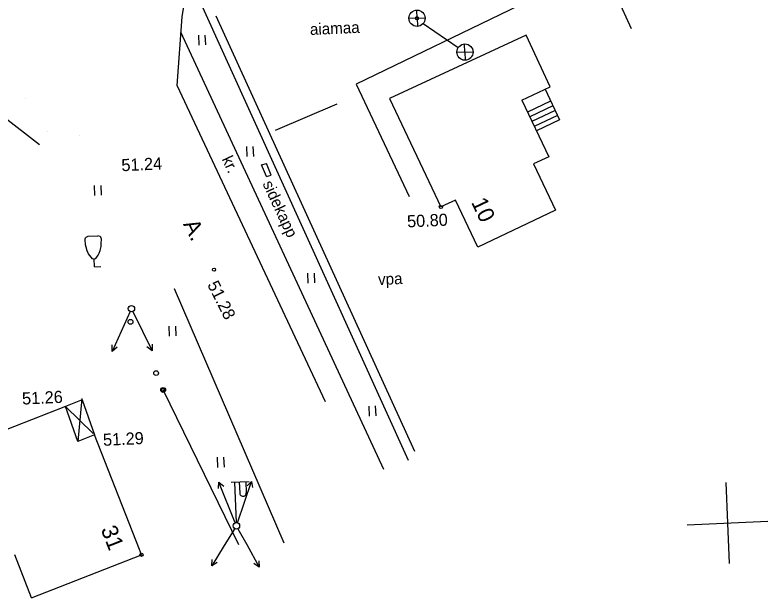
# Model space of a CAD drawing. Extents: x 641454 to 641835, y 6455113 to 6455453.
# Drawn here: x 641780.49 to 641826.96, y 6455225.98 to 6455261.93 of the extents above; entities that cross this region are included whole.
import ezdxf

# ---------------------------------------------------------------- set-up
doc = ezdxf.new("R2010")
doc.units = 0
for name, color, linetype in [('Level 1', 7, 'Continuous'), ('Level 10', 7, 'Continuous'), ('Level 11', 7, 'Continuous'), ('Level 12', 7, 'Continuous'), ('Level 14', 7, 'Continuous'), ('Level 2', 7, 'Continuous'), ('Level 28', 7, 'Continuous'), ('Level 30', 7, 'Continuous'), ('Level 31', 7, 'Continuous'), ('Level 4', 7, 'Continuous'), ('Level 41', 7, 'Continuous'), ('Level 47', 7, 'Continuous'), ('Level 54', 7, 'Continuous'), ('Level 57', 7, 'Continuous'), ('Level 59', 7, 'Continuous'), ('Level 61', 7, 'Continuous'), ('Level 7', 7, 'Continuous')]:
    doc.layers.add(name, color=color, linetype=linetype)

# ---------------------------------------------------------------- blocks, each defined once
blk = doc.blocks.new('K_AIPN')
at = {"layer": 'Level 28'}
blk.add_circle((0, 0), 148, dxfattribs=at)
blk = doc.blocks.new('KVPOST')
at = {"layer": 'Level 11'}
for p, q in [((-200, 2700), (900, 2700)), ((0, 2700), (0, 200)), ((300, 2700), (300, 2000)), ((700, 2700), (700, 2000))]:
    blk.add_line(p, q, dxfattribs=at)
blk.add_circle((0, 0), 200, dxfattribs=at)
blk.add_arc((500, 2000), 200, 179.9393, 0.0607, dxfattribs=at)
blk = doc.blocks.new('KMNOLO')
at = {"layer": 'Level 12'}
for p, q in [((200, 0), (2900, 0)), ((2553.76, 176.18), (2900, 0)), ((2900, 0), (2553.76, -186.54))]:
    blk.add_line(p, q, dxfattribs=at)
blk.add_circle((0, 0), 200, dxfattribs=at)

msp = doc.modelspace()

# ---------------------------------------------------------------- linework, layer by layer
at = {"layer": 'Level 1'}
for p, q in [((641818.543, 6455261.074), (641817.531, 6455263.269)), ((641812.03, 6455260.685), (641812.03, 6455260.685)), ((641813.507, 6455257.501), (641812.03, 6455260.685)), ((641811.763, 6455256.693), (641813.507, 6455257.501)), ((641811.763, 6455256.693), (641813.424, 6455253.196)), ((641813.424, 6455253.196), (641812.494, 6455252.754)), ((641812.494, 6455252.754), (641813.853, 6455249.891)), ((641807.665, 6455250.521), (641806.772, 6455250.097)), ((641809.048, 6455247.609), (641807.665, 6455250.521)), ((641806.772, 6455250.097), (641806.772, 6455250.097)), ((641813.853, 6455249.891), (641809.048, 6455247.609)), ((641784.636, 6455238.2), (641783.608, 6455237.785)), ((641784.611, 6455238.272), (641784.359, 6455235.633)), ((641784.636, 6455238.2), (641785.385, 6455236.049)), ((641783.608, 6455237.785), (641777.795, 6455235.516)), ((641783.608, 6455237.785), (641783.608, 6455237.785)), ((641784.359, 6455235.633), (641783.608, 6455237.785)), ((641783.608, 6455237.785), (641785.311, 6455236.116)), ((641785.385, 6455236.049), (641784.359, 6455235.633)), ((641788.165, 6455228.973), (641785.385, 6455236.049)), ((641784.359, 6455235.633), (641784.359, 6455235.633)), ((641788.295, 6455228.644), (641788.165, 6455228.973)), ((641781.516, 6455225.981), (641780.483, 6455228.629)), ((641781.516, 6455225.981), (641788.295, 6455228.644)), ((641788.295, 6455228.644), (641788.295, 6455228.644))]:
    msp.add_line(p, q, dxfattribs=at)
msp.add_lwpolyline([(641812.03, 6455260.685), (641803.601, 6455256.778), (641806.772, 6455250.097)], dxfattribs=at)
at = {"layer": 'Level 10'}
for p, q in [((641805.173, 6455235.007), (641792.911, 6455261.87)), ((641779.705, 6455255.747), (641782.008, 6455253.951)), ((641785.375, 6455251.422), (641785.402, 6455250.803)), ((641785.78, 6455251.429), (641785.807, 6455250.821)), ((641785.008, 6455248.289), (641785.607, 6455248.316)), ((641785.27, 6455246.9), (641785.47, 6455246.909)), ((641785.392, 6455246.405), (641785.37, 6455246.904)), ((641785.392, 6455246.405), (641785.792, 6455246.422)), ((641785.392, 6455246.405), (641785.392, 6455246.405)), ((641789.983, 6455242.742), (641790.011, 6455242.122)), ((641790.389, 6455242.749), (641790.416, 6455242.141)), ((641802.319, 6455237.813), (641802.347, 6455237.193)), ((641802.725, 6455237.82), (641802.752, 6455237.211)), ((641792.955, 6455234.654), (641792.983, 6455234.034)), ((641793.361, 6455234.66), (641793.388, 6455234.052))]:
    msp.add_line(p, q, dxfattribs=at)
for points in [[(641800.358, 6455256.443), (641796.54, 6455254.818)], [(641785.27, 6455246.9), (641785.102, 6455247.105), (641785.033, 6455247.214), (641784.948, 6455247.386), (641784.877, 6455247.608), (641784.846, 6455247.763), (641784.817, 6455248.08), (641784.817, 6455248.122), (641784.843, 6455248.195), (641784.882, 6455248.234), (641785.008, 6455248.289)], [(641785.47, 6455246.909), (641785.619, 6455247.128), (641785.678, 6455247.243), (641785.747, 6455247.421), (641785.798, 6455247.649), (641785.815, 6455247.806), (641785.816, 6455248.125), (641785.812, 6455248.167), (641785.779, 6455248.237), (641785.737, 6455248.272), (641785.607, 6455248.316)]]:
    msp.add_lwpolyline(points, dxfattribs=at)
at = {"layer": 'Level 11'}
msp.add_line((641794.047, 6455230.257), (641793.404, 6455229.208), dxfattribs=at)
at = {"layer": 'Level 12'}
for p, q in [((641794.248, 6455230.253), (641794.79, 6455229.27)), ((641793.404, 6455229.208), (641792.636, 6455227.956)), ((641794.79, 6455229.27), (641795.552, 6455227.888)), ((641792.636, 6455227.956), (641792.658, 6455228.348)), ((641795.539, 6455228.277), (641795.552, 6455227.888)), ((641792.967, 6455228.159), (641792.636, 6455227.956)), ((641795.552, 6455227.888), (641795.221, 6455228.101))]:
    msp.add_line(p, q, dxfattribs=at)
for points in [[(641787.591, 6455243.642), (641786.485, 6455241.179)], [(641787.761, 6455243.645), (641788.949, 6455241.221)], [(641786.795, 6455241.439), (641786.485, 6455241.179), (641786.476, 6455241.588)], [(641788.947, 6455241.625), (641788.949, 6455241.221), (641788.628, 6455241.475)]]:
    msp.add_lwpolyline(points, dxfattribs=at)
for centre in [(641787.673, 6455243.824), (641794.152, 6455230.428), (641794.152, 6455230.428)]:
    msp.add_circle(centre, 0.2, dxfattribs=at)
at = {"layer": 'Level 14'}
msp.add_lwpolyline([(641805.679, 6455261.413), (641807.843, 6455259.931)], dxfattribs=at)
at = {"layer": 'Level 2'}
for p, q in [((641813.197, 6455257.357), (641814.096, 6455255.463)), ((641813.545, 6455256.624), (641812.118, 6455255.947)), ((641813.68, 6455256.34), (641812.253, 6455255.662)), ((641813.817, 6455256.052), (641812.39, 6455255.374)), ((641813.964, 6455255.741), (641812.537, 6455255.064)), ((641814.096, 6455255.463), (641812.669, 6455254.785))]:
    msp.add_line(p, q, dxfattribs=at)
at = {"layer": 'Level 28'}
for p, q in [((641782.483, 6455254.778), (641782.483, 6455254.778)), ((641787.616, 6455243.013), (641787.616, 6455243.013)), ((641787.794, 6455242.893), (641787.794, 6455242.893)), ((641789.63, 6455238.81), (641789.63, 6455238.81))]:
    msp.add_line(p, q, dxfattribs=at)
for points in [[(641804.779, 6455234.463), (641791.979, 6455262.623), (641808.783, 6455268.653)], [(641794.306, 6455229.248), (641789.63, 6455238.81)]]:
    msp.add_lwpolyline(points, dxfattribs=at)
msp.add_circle((641789.63, 6455238.81), 0.1, dxfattribs=at)
at = {"layer": 'Level 30'}
for p, q in [((641790.795, 6455261.83), (641790.795, 6455261.83)), ((641791.459, 6455259.296), (641791.459, 6455259.296)), ((641804.723, 6455259.207), (641804.723, 6455259.207)), ((641790.501, 6455257.591), (641790.501, 6455257.591)), ((641781.108, 6455256.807), (641781.108, 6455256.807)), ((641784.485, 6455254.529), (641784.485, 6455254.529)), ((641790.318, 6455245.07), (641790.318, 6455245.07))]:
    msp.add_line(p, q, dxfattribs=at)
for points in [[(641790.795, 6455261.83), (641790.962, 6455262.851), (641791.397, 6455263.785), (641792.024, 6455264.653), (641792.92, 6455265.21), (641808.013, 6455270.829)], [(641799.642, 6455238.071), (641790.501, 6455257.591), (641790.795, 6455261.83)], [(641790.318, 6455245.07), (641797.089, 6455229.373)]]:
    msp.add_lwpolyline(points, dxfattribs=at)
at = {"layer": 'Level 31'}
for points in [[(641811.611, 6455262.529), (641801.553, 6455257.678)], [(641803.241, 6455233.912), (641790.728, 6455260.87)], [(641801.553, 6455257.678), (641804.809, 6455250.749)]]:
    msp.add_lwpolyline(points, dxfattribs=at)
msp.add_circle((641792.771, 6455246.227), 0.1, dxfattribs=at)
at = {"layer": 'Level 4'}
for p, q in [((641805.3, 6455261.738), (641805.278, 6455262.238)), ((641805.3, 6455261.738), (641804.801, 6455261.716)), ((641805.3, 6455261.738), (641805.8, 6455261.76)), ((641805.3, 6455261.738), (641805.3, 6455261.738)), ((641805.3, 6455261.738), (641805.323, 6455261.239)), ((641808.256, 6455259.649), (641808.233, 6455260.148)), ((641808.256, 6455259.649), (641807.756, 6455259.627)), ((641808.256, 6455259.649), (641808.755, 6455259.671)), ((641808.256, 6455259.649), (641808.278, 6455259.15))]:
    msp.add_line(p, q, dxfattribs=at)
for centre in [(641805.3, 6455261.738), (641808.256, 6455259.649)]:
    msp.add_circle(centre, 0.5, dxfattribs=at)
at = {"layer": 'Level 41'}
for p, q in [((641791.803, 6455260.693), (641791.831, 6455260.073)), ((641792.209, 6455260.7), (641792.236, 6455260.091)), ((641794.769, 6455253.82), (641794.796, 6455253.201)), ((641795.174, 6455253.827), (641795.202, 6455253.219)), ((641798.535, 6455246.011), (641798.563, 6455245.391)), ((641798.941, 6455246.018), (641798.968, 6455245.409))]:
    msp.add_line(p, q, dxfattribs=at)
at = {"layer": 'Level 54'}
for centre in [(641805.3, 6455261.738), (641806.772, 6455250.097), (641788.295, 6455228.644)]:
    msp.add_circle(centre, 0.1, dxfattribs=at)
at = {"layer": 'Level 61'}
for p, q in [((641824.347, 6455233.095), (641824.459, 6455230.598)), ((641824.347, 6455233.095), (641824.459, 6455230.598)), ((641824.347, 6455233.095), (641824.459, 6455230.598)), ((641824.347, 6455233.095), (641824.459, 6455230.598)), ((641824.347, 6455233.095), (641824.459, 6455230.598)), ((641824.347, 6455233.095), (641824.459, 6455230.598)), ((641821.961, 6455230.486), (641826.956, 6455230.71)), ((641821.961, 6455230.486), (641826.956, 6455230.71)), ((641821.961, 6455230.486), (641826.956, 6455230.71)), ((641821.961, 6455230.486), (641826.956, 6455230.71)), ((641821.961, 6455230.486), (641826.956, 6455230.71)), ((641821.961, 6455230.486), (641826.956, 6455230.71)), ((641821.961, 6455230.486), (641826.956, 6455230.71)), ((641821.961, 6455230.486), (641826.956, 6455230.71)), ((641821.961, 6455230.486), (641826.956, 6455230.71)), ((641821.961, 6455230.486), (641826.956, 6455230.71)), ((641821.961, 6455230.486), (641826.956, 6455230.71)), ((641821.961, 6455230.486), (641826.956, 6455230.71)), ((641821.961, 6455230.486), (641826.956, 6455230.71)), ((641821.961, 6455230.486), (641826.956, 6455230.71)), ((641821.961, 6455230.486), (641826.956, 6455230.71)), ((641821.961, 6455230.486), (641826.956, 6455230.71)), ((641821.961, 6455230.486), (641826.956, 6455230.71)), ((641821.961, 6455230.486), (641826.956, 6455230.71)), ((641821.961, 6455230.486), (641826.956, 6455230.71)), ((641821.961, 6455230.486), (641826.956, 6455230.71)), ((641821.961, 6455230.486), (641826.956, 6455230.71)), ((641821.961, 6455230.486), (641826.956, 6455230.71)), ((641821.961, 6455230.486), (641826.956, 6455230.71)), ((641821.961, 6455230.486), (641826.956, 6455230.71)), ((641824.459, 6455230.598), (641824.571, 6455228.101)), ((641824.459, 6455230.598), (641824.571, 6455228.101)), ((641824.459, 6455230.598), (641824.571, 6455228.101)), ((641824.459, 6455230.598), (641824.571, 6455228.101)), ((641824.459, 6455230.598), (641824.571, 6455228.101)), ((641824.459, 6455230.598), (641824.571, 6455228.101))]:
    msp.add_line(p, q, dxfattribs=at)
at = {"layer": 'Level 7'}
for p, q in [((641795.705, 6455252.694), (641796, 6455252.774)), ((641795.705, 6455252.694), (641795.705, 6455252.694)), ((641796.001, 6455251.97), (641795.705, 6455252.694)), ((641796, 6455252.774), (641796, 6455252.774)), ((641796.296, 6455252.05), (641796, 6455252.774)), ((641796.001, 6455251.97), (641796.296, 6455252.05)), ((641796.001, 6455251.97), (641796.001, 6455251.97))]:
    msp.add_line(p, q, dxfattribs=at)

# ---------------------------------------------------------------- block references
at = {"layer": 'Level 11', "xscale": 0.0009998999672616445, "yscale": 0.000999899967261645, "rotation": 2.563905233208067}
msp.add_blockref('KVPOST', (641794.152, 6455230.428), dxfattribs=at)
at = {"layer": 'Level 12', "yscale": 0.000999899967261645}
for xscale, rotation in [(0.0009998999672616448, 111.76847700601863), (0.0009998999672616452, 71.12721846543013)]:
    msp.add_blockref('KMNOLO', (641794.152, 6455230.428), dxfattribs=dict(at, xscale=xscale, rotation=rotation))
at = {"layer": 'Level 28', "xscale": 0.0009998999672616445, "yscale": 0.000999899967261645, "rotation": 2.563905233208067}
for p in [(641787.616, 6455243.013), (641789.195, 6455239.851), (641789.63, 6455238.81)]:
    msp.add_blockref('K_AIPN', p, dxfattribs=at)

# ---------------------------------------------------------------- texts
at = {"layer": 'Level 47'}
for s, rotation, p in [('51.24', 2.5639, (641787.073, 6455252.299)), ('51.28', 296.7454, (641792.338, 6455245.31)), ('51.26', 2.5639, (641780.942, 6455237.905)), ('51.29', 2.5639, (641785.939, 6455235.36))]:
    msp.add_text(s, height=0.7499, rotation=rotation, dxfattribs=at).set_placement(p)
at = {"layer": 'Level 57'}
for s, height, rotation, p in [('aiamaa', 0.6999, 2.5639, (641798.705, 6455260.702)), ('kr.', 0.6999, 295.0938, (641793.234, 6455253.049)), ('sidekapp', 0.6999, 294.899, (641795.75, 6455251.535)), ('10', 0.9999, 295.3983, (641808.621, 6455250.394)), ('A.', 0.9999, 296.4831, (641790.852, 6455249.039)), ('vpa', 0.6999, 2.5639, (641802.908, 6455245.278)), ('31', 0.9999, 291.4543, (641785.769, 6455230.217))]:
    msp.add_text(s, height=height, rotation=rotation, dxfattribs=at).set_placement(p)
at = {"layer": 'Level 59'}
msp.add_text('50.80', height=0.7499, rotation=2.5639, dxfattribs=at).set_placement((641804.703, 6455248.833))

doc.saveas('drawing.dxf')
